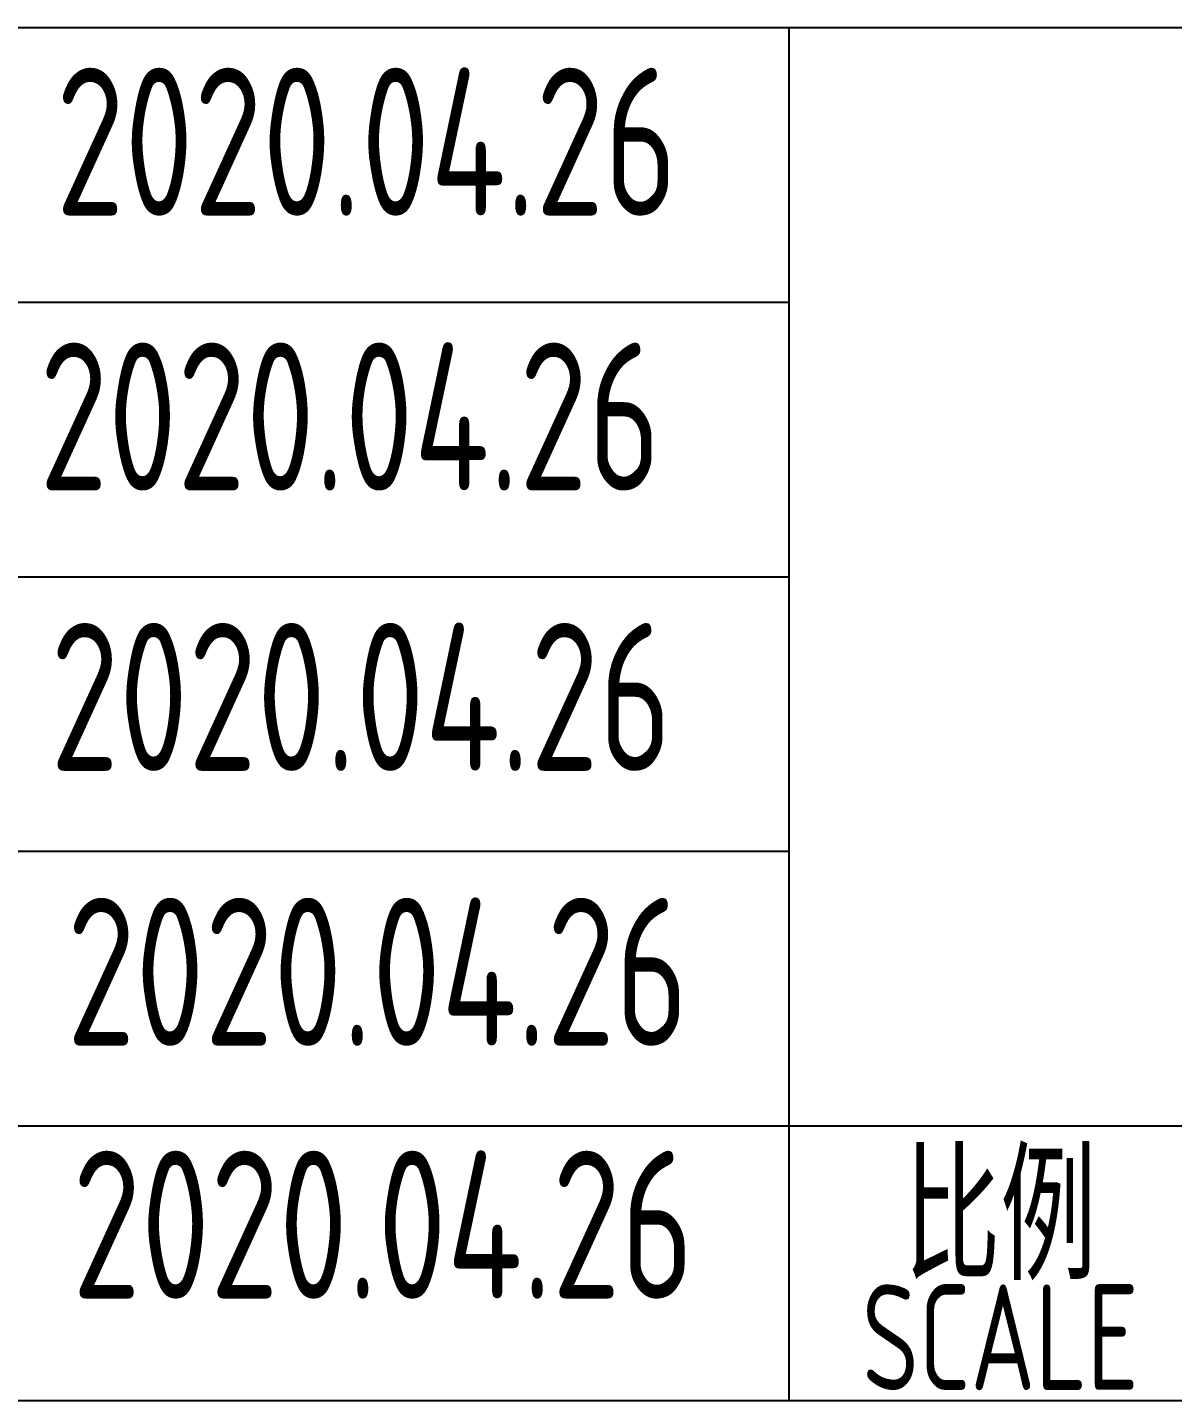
# Model space of a CAD drawing. Extents: x 1151645 to 1632247, y -116298 to 25377.
# Drawn here: x 1502440 to 1505151, y -98998 to -95748 of the extents above; entities that cross this region are included whole.
import ezdxf
from ezdxf.enums import TextEntityAlignment as Align

# ---------------------------------------------------------------- set-up
doc = ezdxf.new("R2010")
doc.units = 0
doc.header["$LTSCALE"] = 1000
doc.header["$MEASUREMENT"] = 0
doc.linetypes.add('2', pattern=[18.5, 12, -3, 0.5, -3])
doc.layers.get('0').update_dxf_attribs({"linetype": 'CONTINUOUS'})
doc.styles.add('AHD', font='sceie.shx', dxfattribs={"width": 0.7, "bigfont": 'sceic.shx'})
doc.styles.add('sceie', font='sceie.shx', dxfattribs={"width": 0.7, "bigfont": 'sceic.shx'})

# ---------------------------------------------------------------- blocks, each defined once
blk = doc.blocks.new('qm')
at = {"style": 'sceie', "width": 0.8}
for p in [(-941169.6, -984626.3), (-941208.7, -985276.9), (-941182.6, -985940.5), (-941143.6, -986591.1), (-941130.5, -987189.7)]:
    blk.add_attdef('2020.04.26', text='', height=350, dxfattribs=at).set_placement(p, align=Align.MIDDLE)

msp = doc.modelspace()

# ---------------------------------------------------------------- linework, layer by layer
for p, q in [((1498743.5, -95748.1), (1516743.5, -95748.1)), ((1504243.5, -98998.1), (1504243.5, -95748.1)), ((1498743.5, -96398.1), (1504243.5, -96398.1)), ((1498743.5, -97048.1), (1504243.5, -97048.1)), ((1498743.5, -97698.1), (1504243.5, -97698.1)), ((1498743.5, -98348.1), (1516743.5, -98348.1)), ((1498743.5, -98998.1), (1516743.5, -98998.1))]:
    msp.add_line(p, q)

# ---------------------------------------------------------------- block references
at = {"color": 4, "linetype": '2'}
ref = msp.add_blockref('qm', (2444412.5, 888608.4), dxfattribs=at)
ref.add_attrib('2020.04.26', '2020.04.26', dxfattribs={"height": 350, "style": 'sceie', "width": 0.8}).set_placement((1503282, -98581.3), align=Align.MIDDLE)
ref.add_attrib('2020.04.26', '2020.04.26', dxfattribs={"height": 350, "style": 'sceie', "width": 0.8}).set_placement((1503268.9, -97982.7), align=Align.MIDDLE)
ref.add_attrib('2020.04.26', '2020.04.26', dxfattribs={"height": 350, "style": 'sceie', "width": 0.8}).set_placement((1503229.9, -97332.1), align=Align.MIDDLE)
ref.add_attrib('2020.04.26', '2020.04.26', dxfattribs={"height": 350, "style": 'sceie', "width": 0.8}).set_placement((1503203.8, -96668.5), align=Align.MIDDLE)
ref.add_attrib('2020.04.26', '2020.04.26', dxfattribs={"height": 350, "style": 'sceie', "width": 0.8}).set_placement((1503242.9, -96017.9), align=Align.MIDDLE)

# ---------------------------------------------------------------- texts
at = {"style": 'AHD', "width": 0.8}
for s, height, p in [('比例', 300, (1504743.5, -98548.1)), ('比例', 300, (1504743.5, -98548.1)), ('SCALE', 250, (1504743.5, -98848.1)), ('SCALE', 250, (1504743.5, -98848.1))]:
    msp.add_text(s, height=height, dxfattribs=at).set_placement(p, align=Align.MIDDLE)

doc.saveas('drawing.dxf')
